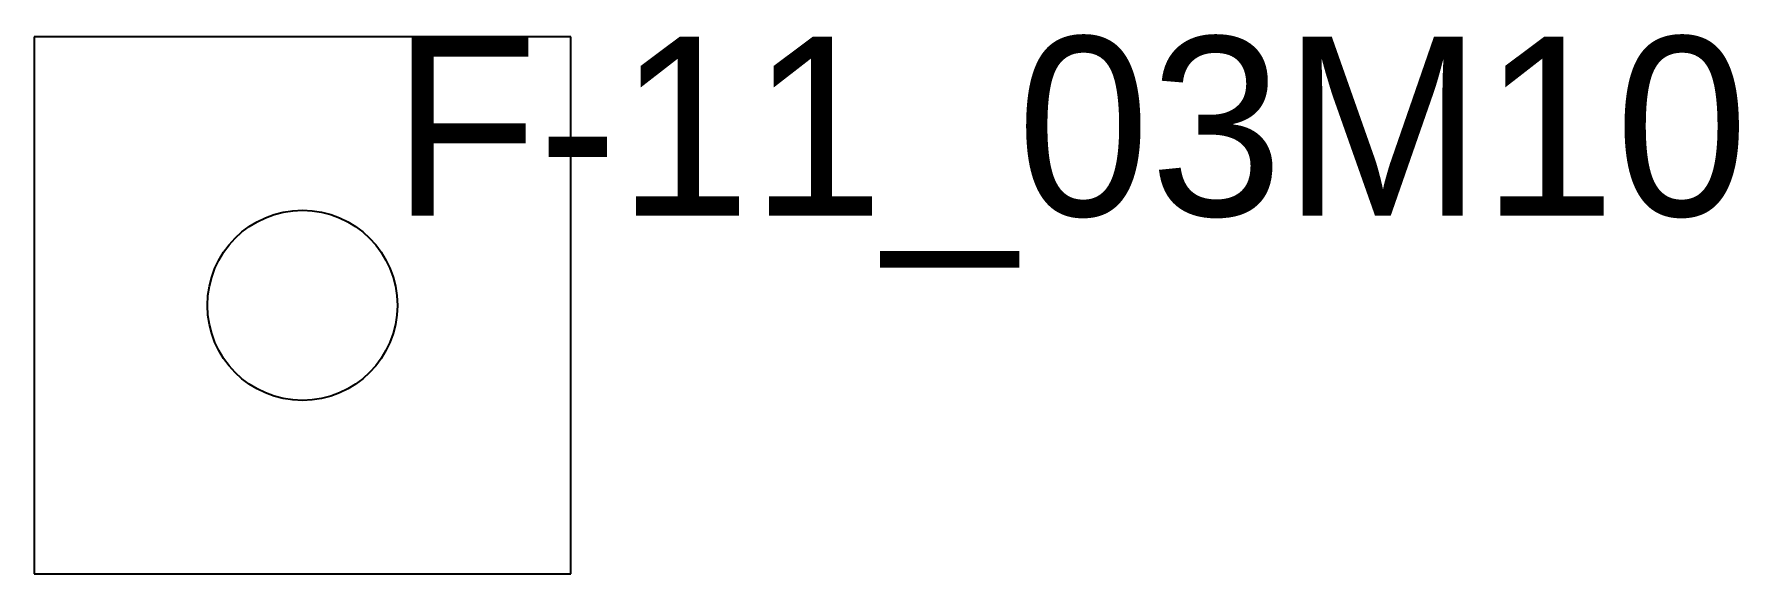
# Model space of a CAD drawing. Extents: x 0 to 9.53, y 0 to 3.01.
import ezdxf

# ---------------------------------------------------------------- set-up
doc = ezdxf.new("R2010")
doc.units = 0
doc.header["$MEASUREMENT"] = 0
for name, color, linetype in [('116', 5, 'CONTINUOUS'), ('BURN', 1, 'CONTINUOUS'), ('SCRIBE', 1, 'CONTINUOUS')]:
    doc.layers.add(name, color=color, linetype=linetype)

msp = doc.modelspace()

# ---------------------------------------------------------------- linework, layer by layer
at = {"layer": '116'}
msp.add_circle((1.5, 1.5), 0.5312, dxfattribs=at)
at = {"layer": 'BURN'}
for p, q in [((3, 3), (0, 3)), ((0, 3), (0, 0)), ((3, 0), (3, 3)), ((0, 0), (3, 0))]:
    msp.add_line(p, q, dxfattribs=at)

# ---------------------------------------------------------------- texts
at = {"layer": 'SCRIBE'}
msp.add_text('F-11_03M10', height=1, dxfattribs=at).set_placement((2, 2))

doc.saveas('drawing.dxf')
